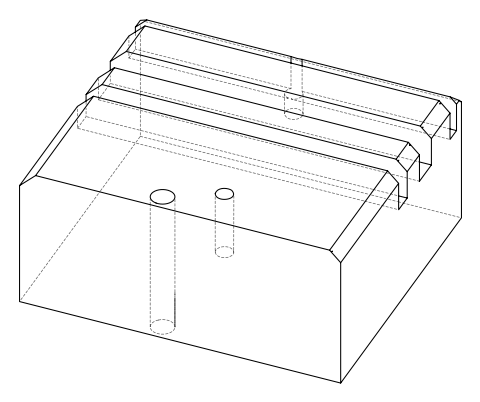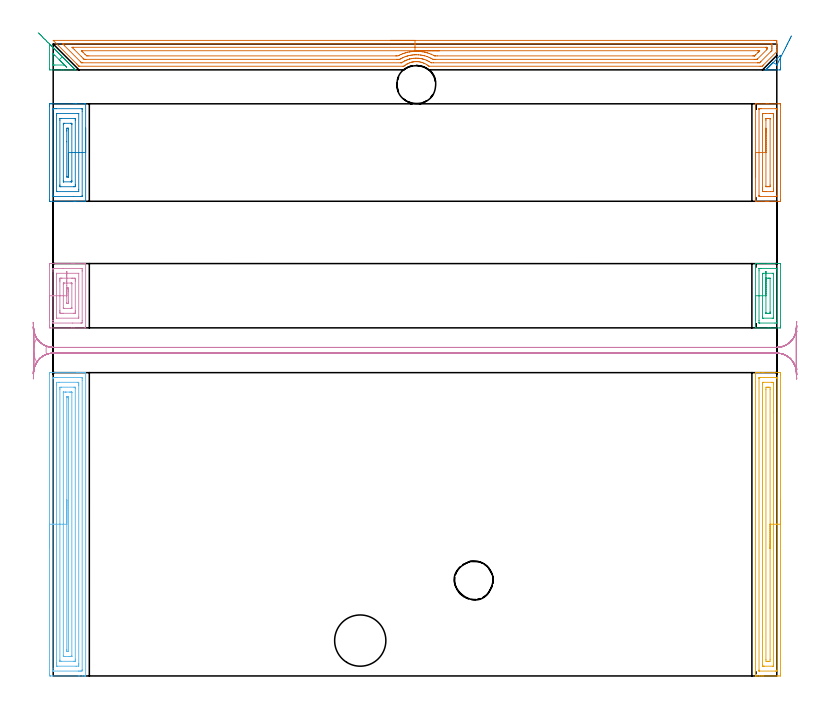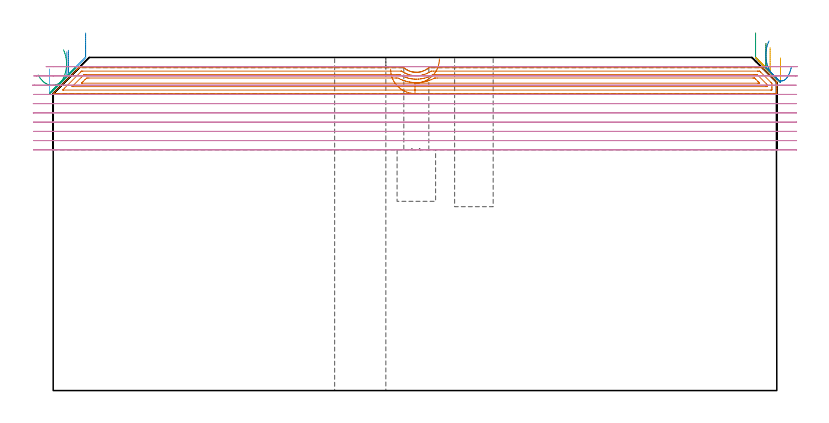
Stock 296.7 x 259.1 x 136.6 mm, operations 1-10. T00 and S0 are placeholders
(PLAN: 21 operations, 8 tool changes, 77.5 min)
(1 AREA_MILL | FG_CHAMFER_SURFACE | UGT0205_001 | 1.51 min | 2700 mm3)
(2 AREA_MILL_1 | FG_CHAMFER_SURFACE_1 | UGT0205_001 | 2.13 min | 5954 mm3)
(3 AREA_MILL_2 | FG_CHAMFER_SURFACE_2 | UGT0205_001 | 1.07 min | 1994 mm3)
(4 AREA_MILL_3 | FG_CHAMFER_SURFACE_3 | UGT0205_001 | 1.48 min | 4465 mm3)
(5 AREA_MILL_4 | FG_CHAMFER_SURFACE_4 | UGT0205_001 | 4.21 min | 6776 mm3)
(6 AREA_MILL_5 | FG_CHAMFER_SURFACE_5 | UGT0205_001 | 6.18 min | 14363 mm3)
(7 AREA_MILL_6 | FG_CHAMFER_SURFACE_6 | UGT0205_001 | 9.55 min | 32493 mm3)
(8 AREA_MILL_7 | FG_CHAMFER_SURFACE_7 | UGT0205_001 | 0.24 min | 202 mm3)
(9 AREA_MILL_8 | FG_CHAMFER_SURFACE_8 | UGT0205_001 | 0.39 min | 605 mm3)
(10 MILL_RECTANGULAR_SLOT | SLOT_RECTANGULAR | NXT0201_012 | Follow Part, ap 4, ae 75% | 13.47 min | 203663 mm3)
(11 MILL_RECTANGULAR_SLOT_1 | SLOT_RECTANGULAR_1 | NXT0201_012 | Follow Part, ap 4, ae 75% | 14.46 min | 284555 mm3)
(12 MILL_RECTANGULAR_SLOT_2 | SLOT_RECTANGULAR_2 | NXT0201_011 | Follow Part, ap 3, ae 75% | 18.08 min | 152376 mm3)
(13 MILL_BLIND_HOLE_FROM_SOLID_MATERIAL | STEP1POCKET | NXT0201_011 | Spiral | 1.26 min | 12008 mm3)
(14 MILL_BLIND_HOLE_FROM_SOLID_MATERIAL_1 | STEP1POCKET_1 | NXT0201_011 | Spiral | 1.12 min | 4243 mm3)
(15 BORE_BLIND_HOLE | STEP1POCKET | UGT0332_074 | 0.25 min | 13 mm3)
(16 BORE_BLIND_HOLE_1 | STEP1POCKET_1 | UGT0332_074 | 0.23 min | 0 mm3)
(17 SPOT_DRILL | STEP1HOLE | NXT0321_9005460120000 | 0.05 min | 218 mm3)
(18 DRILL_BLIND_HOLE_INTO_CENTER | STEP1HOLE | NXT0301_026 | 0.04 min | 107 mm3)
(19 GUN_DRILL_THROUGH_HOLE | STEP1HOLE | UGT0307_001 | 0.61 min | 2492 mm3)
(20 SPADE_DRILL_TO_ENLARGE_THROUGH_HOLE | STEP1HOLE | UGT0306_004 | 0.57 min | 16717 mm3)
(21 DRILL_TO_ENLARGE_THROUGH_HOLE | STEP1HOLE | UGT0301_051 | 0.59 min | 27756 mm3)
(TOOL UGT0205_001 | Chamfer Mill 20 x 3 x 45 deg. | D20 FL50 Z2)
(TOOL NXT0201_012 | ENDMILL 16mm [2P460-1600-NA 1630] | D16 FL38 Z6)
(TOOL NXT0201_011 | ENDMILL 12mm [2P460-1200-NA 1630] | D12 FL38 Z6)
(TOOL UGT0332_074 | 15.8 mm Rough Boring Bar | D15.8)
(TOOL NXT0321_9005460120000 | NC Spot Drill, 142deg, 12mm, Carbide, Uncoated | D12 PA142 FL30 Z2)
(TOOL NXT0301_026 | Carbide Drill 5.5mm [860.1-0550-017A1-MM 2214] | D5.5 PA140 FL28 Z2)
(TOOL UGT0307_001 | Gun Drill 5 mm | D5 PA130 FL24 Z1)
(TOOL UGT0306_004 | Spade Drill 13.5mm | D13.5 PA132 FL10 Z2)
(TOOL UGT0301_051 | Twist Drill 21 mm | D21 PA118 FL145 Z2)
(OP 1 AREA_MILL)
G17 G21 G94 G90
T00 M6
G54
G17 G0 G90 X288. Y204.6 S1061 M3
G43 Z146.6 H0
G94 G1 Y204.638 Z145.728 F250.
Y204.752 Z144.863
Y204.941 Z144.012
Y205.203 Z143.18
Y205.537 Z142.374
Y205.94 Z141.6
Y206.409 Z140.864
Y206.94 Z140.172
Y207.529 Z139.529
Y208.172 Z138.939
Y208.864 Z138.408
Y209.6 Z137.94
Y210.374 Z137.537
Y211.18 Z137.203
Y212.012 Z136.941
Y212.864 Z136.752
Y213.728 Z136.638
Y214.6 Z136.6
Y234.531
X288.004 Y234.59 Z136.59
X288.026 Y234.594 Z136.568
X288.197 Y234.6 Z136.401
X292.346 Z132.252
X293.097 Z131.497
X297.571 Z127.025
X297.95 Y234.597 Z126.646
X298.191 Y234.59 Z126.405
X298.199 Y234.351 Z126.399
X298.2 Y234.088 Z126.4
Y195.375
X298.198 Y195.112 Z126.402
X298.191 Y194.606 Z126.405
X298.086 Y194.602 Z126.51
X297.571 Y194.6 Z127.025
X293.119 Z131.475
X292.346 Z132.252
X292.206 Z132.392
X288.197 Z136.401
X288.041 Y194.601 Z136.553
X288.027 Y194.603 Z136.566
X288.004 Y194.61 Z136.59
X288. Y194.669 Z136.6
Y214.6
X289.414 Z135.186
X289.415 Y232.316 Z135.185
Y232.423
X289.419 Y232.532 Z135.181
X289.423 Y232.59 Z135.177
X289.452 Y232.594 Z135.148
X289.523 Y232.597 Z135.077
X290.131 Y232.6 Z134.469
X290.418 Z134.182
X296.391 Y232.599 Z128.209
X296.677 Y232.593 Z127.923
X296.766 Y232.59 Z127.834
X296.779 Y232.423 Z127.821
X296.783 Y232.316 Z127.817
X296.785 Y232.209 Z127.815
Y196.884
Y196.777
X296.781 Y196.668 Z127.819
X296.777 Y196.61 Z127.823
X296.748 Y196.606 Z127.852
X296.677 Y196.603 Z127.923
X296.069 Y196.6 Z128.531
X295.782 Z128.818
X289.809 Y196.601 Z134.791
X289.523 Y196.607 Z135.077
X289.434 Y196.61 Z135.166
X289.421 Y196.777 Z135.179
X289.417 Y196.884 Z135.183
X289.415 Y196.991 Z135.185
X289.414 Y214.6 Z135.186
X290.828 Z133.772
X290.829 Y229.659 Z133.771
X290.832 Y230.134 Z133.768
X290.835 Y230.544 Z133.765
X291.26 Y230.596 Z133.34
X291.312 Y230.597 Z133.288
X292.15 Y230.6 Z132.45
X293.938 Z130.662
X294.834 Y230.598 Z129.766
X294.888 Y230.594 Z129.712
X295.364 Y230.544 Z129.236
X295.369 Y230.068 Z129.231
X295.371 Y229.659 Z129.229
Y229.18
Y199.949
Y199.541
X295.368 Y199.066 Z129.232
X295.364 Y198.656 Z129.236
X294.94 Y198.604 Z129.66
X294.888 Y198.603 Z129.712
X294.05 Y198.6 Z130.55
X292.262 Z132.338
X291.366 Y198.602 Z133.234
X291.312 Y198.606 Z133.288
X290.836 Y198.656 Z133.764
X290.831 Y199.132 Z133.769
X290.829 Y199.541 Z133.771
Y200.02
X290.828 Y214.6 Z133.772
X292.243 Z132.357
Y227.887
X292.244 Y228.312 Z132.356
X292.247 Y228.524 Z132.353
X292.25 Y228.575 Z132.351
X292.252 Y228.59 Z132.348
X292.278 Y228.593 Z132.322
X292.382 Y228.598 Z132.218
X293.1 Y228.6 Z131.5
X293.275 Z131.325
X293.866 Y228.595 Z130.734
X293.935 Y228.591 Z130.665
X293.951 Y228.589 Z130.649
X293.953 Y228.572 Z130.647
X293.955 Y228.523 Z130.645
X293.957 Y228.323 Z130.643
Y201.313
X293.956 Y200.888 Z130.644
X293.953 Y200.676 Z130.647
X293.95 Y200.625 Z130.65
X293.948 Y200.61 Z130.652
X293.922 Y200.607 Z130.678
X293.818 Y200.602 Z130.782
X293.1 Y200.6 Z131.5
X292.925 Z131.675
X292.334 Y200.605 Z132.266
X292.265 Y200.609 Z132.335
X292.249 Y200.611 Z132.351
X292.247 Y200.628 Z132.353
X292.245 Y200.677 Z132.355
X292.243 Y200.877 Z132.357
Y214.6
Y215.472 Z132.395
Y216.337 Z132.509
Y217.188 Z132.698
Y218.02 Z132.96
Y218.826 Z133.294
Y219.6 Z133.697
Y220.336 Z134.166
Y221.028 Z134.697
Y221.671 Z135.286
Y222.26 Z135.929
Y222.792 Z136.622
Y223.26 Z137.357
Y223.663 Z138.131
Y223.997 Z138.937
Y224.259 Z139.769
Y224.448 Z140.621
Y224.562 Z141.486
Y224.6 Z142.357
G0 Z146.6
M5
M2
(OP 2 AREA_MILL_1)
G17 G21 G94 G90
T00 M6
G54
G17 G0 G90 X13.3 Y224.6 S1061 M3
G43 Z146.6 H0
G94 G1 Y224.562 Z145.728 F250.
Y224.448 Z144.863
Y224.259 Z144.012
Y223.997 Z143.18
Y223.663 Z142.374
Y223.26 Z141.6
Y222.792 Z140.864
Y222.26 Z140.172
Y221.671 Z139.529
Y221.028 Z138.939
Y220.336 Z138.408
Y219.6 Z137.94
Y218.826 Z137.537
Y218.02 Z137.203
Y217.188 Z136.941
Y216.337 Z136.752
Y215.472 Z136.638
Y214.6 Z136.6
Y194.669
X13.296 Y194.61 Z136.591
X13.179 Y194.6 Z136.477
X9.27 Z132.568
X8.53 Z131.824
X-1.114 Z122.182
X-1.486 Y194.602 Z121.81
X-1.493 Y194.608 Z121.803
X-1.498 Y194.614 Z121.798
X-1.5 Y195.112 Z121.8
Y233.592
X-1.499 Y234.088 Z121.801
X-1.495 Y234.472 Z121.802
X-1.491 Y234.591 Z121.805
X-1.114 Y234.595 Z122.182
X-0.607 Y234.6 Z122.689
X8.53 Z131.824
X9.27 Z132.568
X9.407 Z132.705
X12.914 Z136.212
X13.181 Y234.599 Z136.479
X13.296 Y234.59 Z136.591
X13.3 Y234.53 Z136.6
Y214.6
X11.886 Z135.186
Y197.037
X11.885 Y196.884 Z135.185
X11.882 Y196.701 Z135.182
X11.879 Y196.619 Z135.179
X11.723 Y196.61 Z135.023
X11.44 Y196.602 Z134.74
X8.373 Y196.6 Z131.673
X0.042 Y196.601 Z123.342
X-0.042 Y196.606 Z123.258
X-0.077 Y196.61 Z123.223
X-0.082 Y196.727 Z123.218
X-0.084 Y196.884 Z123.216
X-0.086 Y197.617 Z123.214
Y232.163
X-0.085 Y232.316 Z123.215
X-0.082 Y232.499 Z123.218
X-0.079 Y232.581 Z123.221
X0.078 Y232.59 Z123.378
X0.36 Y232.598 Z123.66
X0.639 Y232.6 Z123.939
X1.235 Z124.535
X11.758 Y232.599 Z135.058
X11.842 Y232.594 Z135.142
X11.877 Y232.59 Z135.177
X11.882 Y232.473 Z135.182
X11.884 Y232.316 Z135.184
X11.886 Y231.584 Z135.186
Y214.6
X10.471 Z133.771
Y199.352
X10.467 Y198.656 Z133.767
X10.465 Y198.618 Z133.765
X10.393 Y198.606 Z133.693
X10.338 Y198.601 Z133.638
X1.516 Y198.6 Z124.816
X1.461 Y198.602 Z124.761
X1.353 Y198.61 Z124.653
X1.334 Y198.619 Z124.634
X1.331 Y198.629 Z124.631
X1.329 Y198.656 Z124.629
Y229.848
X1.333 Y230.544 Z124.633
X1.335 Y230.583 Z124.635
X1.407 Y230.594 Z124.707
X1.462 Y230.599 Z124.762
X10.284 Y230.6 Z133.584
X10.339 Y230.598 Z133.639
X10.447 Y230.59 Z133.747
X10.466 Y230.581 Z133.766
X10.469 Y230.571 Z133.769
X10.471 Y230.544 Z133.771
Y214.6
X9.057 Z132.357
X9.056 Y201.313 Z132.356
X9.053 Y200.784 Z132.353
X9.05 Y200.613 Z132.35
X8.883 Y200.608 Z132.183
X8.53 Y200.602 Z131.83
X8.359 Y200.6 Z131.659
X3.098 Z126.398
X2.875 Y200.605 Z126.175
X2.764 Y200.61 Z126.064
X2.749 Y200.615 Z126.049
X2.746 Y200.631 Z126.046
X2.744 Y200.661 Z126.044
X2.743 Y200.96 Z126.043
Y201.313
Y227.887
X2.746 Y228.416 Z126.046
X2.75 Y228.587 Z126.05
X2.917 Y228.592 Z126.217
X3.27 Y228.598 Z126.57
X3.441 Y228.6 Z126.741
X8.702 Z132.002
X8.925 Y228.595 Z132.225
X9.035 Y228.59 Z132.335
X9.051 Y228.585 Z132.351
X9.054 Y228.569 Z132.354
X9.056 Y228.539 Z132.356
X9.057 Y228.241 Z132.357
Y227.887
Y214.6
X7.643 Z130.943
Y203.095
X7.638 Y202.648 Z130.938
X7.637 Y202.624 Z130.937
X7.626 Y202.61 Z130.926
X7.544 Y202.605 Z130.844
X7.416 Y202.602 Z130.716
X7.256 Y202.6 Z130.556
X4.3 Z127.6
X4.252 Y202.602 Z127.552
X4.202 Y202.605 Z127.502
X4.166 Y202.609 Z127.466
X4.164 Y202.651 Z127.464
X4.157 Y203.074 Z127.457
Y203.085
Y226.105
X4.162 Y226.552 Z127.462
X4.163 Y226.576 Z127.463
X4.174 Y226.59 Z127.474
X4.256 Y226.595 Z127.556
X4.384 Y226.598 Z127.684
X4.544 Y226.6 Z127.844
X7.174 Z130.474
X7.5 Z130.8
X7.548 Y226.598 Z130.848
X7.598 Y226.595 Z130.898
X7.634 Y226.591 Z130.934
X7.636 Y226.549 Z130.936
X7.643 Y226.126 Z130.943
Y226.115
Y214.6
X6.229 Z129.529
Y205.41
X6.226 Y204.856 Z129.526
X6.224 Y204.69 Z129.524
X6.222 Y204.616 Z129.522
X6.146 Y204.608 Z129.446
X5.9 Y204.605 Z129.2
X5.647 Y204.608 Z128.947
X5.58 Y204.61 Z128.88
X5.577 Y204.658 Z128.877
X5.574 Y204.746 Z128.874
X5.572 Y204.856 Z128.872
X5.571 Y219.029 Z128.871
Y223.458
Y223.79
X5.574 Y224.344 Z128.874
X5.576 Y224.51 Z128.876
X5.578 Y224.584 Z128.878
X5.654 Y224.593 Z128.954
X5.9 Y224.595 Z129.2
X6.153 Y224.592 Z129.453
X6.22 Y224.59 Z129.52
X6.223 Y224.542 Z129.523
X6.226 Y224.455 Z129.526
X6.228 Y224.344 Z129.528
X6.229 Y214.6 Z129.529
Y213.728 Z129.567
Y212.864 Z129.681
Y212.012 Z129.87
Y211.18 Z130.132
Y210.374 Z130.466
Y209.6 Z130.869
Y208.864 Z131.337
Y208.172 Z131.868
Y207.529 Z132.458
Y206.94 Z133.101
Y206.408 Z133.793
Y205.94 Z134.529
Y205.537 Z135.303
Y205.203 Z136.109
Y204.941 Z136.941
Y204.752 Z137.792
Y204.638 Z138.657
Y204.6 Z139.529
G0 Z146.6
M5
M2
(OP 3 AREA_MILL_2)
G17 G21 G94 G90
T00 M6
G54
G17 G0 G90 X288. Y145.9 S1061 M3
G43 Z146.6 H0
G94 G1 Y145.938 Z145.728 F250.
Y146.052 Z144.863
Y146.241 Z144.012
Y146.503 Z143.18
Y146.837 Z142.374
Y147.24 Z141.6
Y147.708 Z140.864
Y148.24 Z140.172
Y148.829 Z139.529
Y149.472 Z138.939
Y150.164 Z138.408
Y150.9 Z137.94
Y151.674 Z137.537
Y152.48 Z137.203
Y153.312 Z136.941
Y154.163 Z136.752
Y155.028 Z136.638
Y155.9 Z136.6
Y168.665
X288.007 Y169.09 Z136.593
X288.623 Y169.1 Z135.977
X293.091 Z131.509
X293.994 Z130.599
X297.571 Z127.024
X298.026 Y169.097 Z126.569
X298.191 Y169.09 Z126.404
X298.199 Y168.927 Z126.398
X298.2 Y168.665 Z126.4
Y143.396
X298.198 Y143.135 Z126.402
X298.191 Y142.705 Z126.405
X298.012 Y142.702 Z126.584
X293.994 Y142.7 Z130.599
X293.122 Z131.478
X288.044 Z136.556
X288.007 Y142.709 Z136.593
X288. Y143.135 Z136.6
Y155.9
X289.414 Z135.186
Y166.131
X289.419 Y166.904 Z135.181
X289.421 Y167.005 Z135.179
X289.43 Y167.09 Z135.17
X289.523 Y167.092 Z135.077
X290.219 Y167.099 Z134.381
X296.479 Z128.121
X296.677 Y167.093 Z127.923
X296.742 Y167.09 Z127.858
X296.779 Y167.075 Z127.821
X296.782 Y167.011 Z127.818
X296.784 Y166.904 Z127.816
X296.785 Y166.797 Z127.815
X296.786 Y166.024 Z127.814
Y145.669
X296.781 Y144.896 Z127.819
X296.779 Y144.795 Z127.821
X296.77 Y144.71 Z127.83
X296.677 Y144.708 Z127.923
X295.981 Y144.701 Z128.619
X289.721 Z134.879
X289.523 Y144.707 Z135.077
X289.458 Y144.71 Z135.142
X289.421 Y144.725 Z135.179
X289.418 Y144.789 Z135.182
X289.416 Y144.896 Z135.184
X289.415 Y145.003 Z135.185
X289.414 Y145.776 Z135.186
Y155.9
X290.828 Z133.772
X290.829 Y164.738 Z133.771
X290.832 Y164.897 Z133.768
X290.835 Y165.023 Z133.765
X290.84 Y165.09 Z133.76
X291.356 Y165.1 Z133.244
X294.932 Z129.668
X295.305 Y165.095 Z129.295
X295.35 Y165.091 Z129.25
X295.365 Y165.088 Z129.235
X295.367 Y165.075 Z129.233
X295.37 Y165.024 Z129.23
X295.371 Y164.974 Z129.229
X295.372 Y164.667 Z129.228
X295.371 Y147.062 Z129.229
X295.368 Y146.903 Z129.232
X295.365 Y146.777 Z129.235
X295.36 Y146.71 Z129.24
X294.844 Y146.7 Z129.756
X291.268 Z133.332
X290.895 Y146.705 Z133.705
X290.85 Y146.709 Z133.75
X290.835 Y146.712 Z133.765
X290.833 Y146.725 Z133.767
X290.83 Y146.776 Z133.77
X290.829 Y146.826 Z133.771
Y147.132
X290.828 Y155.9 Z133.772
X292.243 Z132.357
Y162.502
X292.245 Y162.924 Z132.355
X292.247 Y163.029 Z132.353
X292.249 Y163.078 Z132.351
X292.258 Y163.09 Z132.342
X292.291 Y163.093 Z132.309
X292.494 Y163.098 Z132.106
X293.1 Y163.1 Z131.5
X293.387 Z131.213
X293.833 Y163.095 Z130.767
X293.935 Y163.091 Z130.665
X293.951 Y163.089 Z130.649
X293.953 Y163.073 Z130.647
X293.955 Y163.026 Z130.645
X293.957 Y162.928 Z130.643
Y149.298
X293.955 Y148.876 Z130.645
X293.953 Y148.771 Z130.647
X293.951 Y148.722 Z130.649
X293.942 Y148.71 Z130.658
X293.909 Y148.707 Z130.691
X293.706 Y148.702 Z130.894
X293.1 Y148.7 Z131.5
X292.813 Z131.787
X292.367 Y148.705 Z132.233
X292.265 Y148.709 Z132.335
X292.249 Y148.711 Z132.351
X292.247 Y148.727 Z132.353
X292.245 Y148.774 Z132.355
X292.243 Y148.872 Z132.357
Y155.9
Y156.772 Z132.395
Y157.636 Z132.509
Y158.488 Z132.698
Y159.32 Z132.96
Y160.126 Z133.294
Y160.9 Z133.697
Y161.636 Z134.166
Y162.328 Z134.697
Y162.971 Z135.286
Y163.56 Z135.929
Y164.092 Z136.622
Y164.56 Z137.357
Y164.963 Z138.131
Y165.297 Z138.937
Y165.559 Z139.769
Y165.748 Z140.621
Y165.862 Z141.486
Y165.9 Z142.357
G0 Z146.6
M5
M2
(OP 4 AREA_MILL_3)
G17 G21 G94 G90
T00 M6
G54
G17 G0 G90 X-1.5 Y145.9 S1061 M3
G43 Z146.6 H0
Z131.8
G94 G1 Y145.938 Z130.928 F250.
Y146.052 Z130.063
Y146.241 Z129.212
Y146.503 Z128.38
Y146.837 Z127.574
Y147.24 Z126.8
Y147.708 Z126.064
Y148.24 Z125.372
Y148.829 Z124.729
Y149.472 Z124.14
Y150.164 Z123.608
Y150.9 Z123.14
Y151.674 Z122.737
Y152.48 Z122.403
Y153.312 Z122.141
Y154.163 Z121.952
Y155.028 Z121.838
Y155.9 Z121.8
Y168.172
X-1.499 Y168.664 Z121.801
X-1.493 Y169.045 Z121.802
X-1.491 Y169.092 Z121.805
X-1.114 Y169.096 Z122.181
X-0.68 Y169.1 Z122.615
X7.654 Z130.947
X8.521 Z131.821
X12.914 Z136.214
X13.293 Y169.09 Z136.593
X13.3 Y168.664 Z136.6
Y143.135
X13.293 Y142.71 Z136.593
X12.918 Y142.7 Z136.218
X8.53 Z131.83
X7.654 Z130.947
X-1.076 Z122.219
X-1.491 Y142.708 Z121.805
X-1.497 Y143.135 Z121.803
X-1.5 Y143.523 Z121.8
Y155.9
X-0.086 Z123.214
Y166.024
X-0.084 Y166.75 Z123.216
X-0.083 Y166.904 Z123.217
X-0.079 Y167.076 Z123.221
X0.249 Y167.091 Z123.549
X0.446 Y167.098 Z123.746
X3.927 Y167.1 Z127.227
X11.843 Y167.099 Z135.143
X11.868 Y167.094 Z135.168
X11.872 Y167.092 Z135.172
X11.879 Y167.063 Z135.179
X11.881 Y166.904 Z135.181
X11.885 Y166.176 Z135.185
X11.886 Y166.024 Z135.186
Y145.776
X11.884 Y145.05 Z135.184
X11.882 Y144.896 Z135.182
X11.879 Y144.724 Z135.179
X11.551 Y144.709 Z134.851
X11.354 Y144.702 Z134.654
X8.019 Y144.7 Z131.319
X-0.043 Y144.701 Z123.257
X-0.068 Y144.706 Z123.232
X-0.072 Y144.708 Z123.228
X-0.079 Y144.737 Z123.221
X-0.082 Y144.896 Z123.218
X-0.086 Y145.624 Z123.214
Y145.776
Y155.9
X1.328 Z124.628
X1.329 Y164.64 Z124.629
X1.335 Y165.016 Z124.635
X1.34 Y165.091 Z124.64
X1.36 Y165.096 Z124.66
X1.412 Y165.099 Z124.712
X10.328 Z133.628
X10.459 Y165.09 Z133.759
X10.469 Y165.053 Z133.769
X10.471 Y165.038 Z133.771
Y147.16
X10.465 Y146.784 Z133.765
X10.46 Y146.709 Z133.76
X10.44 Y146.704 Z133.74
X10.388 Y146.701 Z133.688
X1.472 Z124.772
X1.341 Y146.71 Z124.641
X1.331 Y146.747 Z124.631
X1.329 Y146.762 Z124.629
X1.328 Y155.9 Z124.628
X2.743 Z126.043
Y161.622
Y162.151
X2.745 Y162.502 Z126.045
X2.749 Y163.025 Z126.049
X2.755 Y163.09 Z126.055
X2.823 Y163.093 Z126.123
X2.972 Y163.097 Z126.272
X3.27 Y163.099 Z126.57
X3.551 Y163.1 Z126.851
X7.654 Z130.954
X7.935 Z131.235
X8.53 Y163.096 Z131.83
X8.82 Y163.092 Z132.12
X9.05 Y163.073 Z132.35
X9.054 Y162.857 Z132.354
X9.056 Y162.502 Z132.356
X9.057 Y161.973 Z132.357
Y149.649
X9.055 Y149.298 Z132.355
X9.051 Y148.775 Z132.351
X9.045 Y148.71 Z132.345
X8.977 Y148.707 Z132.277
X8.828 Y148.703 Z132.128
X8.53 Y148.701 Z131.83
X8.249 Y148.7 Z131.549
X4.146 Z127.446
X3.865 Z127.165
X3.27 Y148.704 Z126.57
X2.98 Y148.708 Z126.28
X2.75 Y148.727 Z126.05
X2.746 Y148.943 Z126.046
X2.744 Y149.298 Z126.044
X2.743 Y149.827 Z126.043
Y155.9
X4.157 Z127.457
Y160.731
X4.159 Y160.959 Z127.459
X4.162 Y161.067 Z127.462
X4.163 Y161.086 Z127.463
X4.208 Y161.09 Z127.508
X4.31 Y161.095 Z127.61
X4.667 Y161.099 Z127.967
X7.297 Y161.1 Z130.597
X7.516 Y161.098 Z130.816
X7.594 Y161.094 Z130.894
X7.627 Y161.09 Z130.927
X7.637 Y161.083 Z130.937
X7.638 Y161.063 Z130.938
X7.641 Y160.96 Z130.941
X7.643 Y160.752 Z130.943
Y151.069
X7.641 Y150.841 Z130.941
X7.638 Y150.733 Z130.938
X7.637 Y150.714 Z130.937
X7.592 Y150.71 Z130.892
X7.49 Y150.705 Z130.79
X7.133 Y150.701 Z130.433
X4.503 Y150.7 Z127.803
X4.284 Y150.702 Z127.584
X4.205 Y150.706 Z127.505
X4.173 Y150.71 Z127.473
X4.163 Y150.717 Z127.463
X4.162 Y150.737 Z127.462
X4.159 Y150.84 Z127.459
X4.157 Y151.048 Z127.457
Y155.9
X5.571 Z128.871
X5.572 Y158.43 Z128.872
X5.576 Y158.981 Z128.876
X5.578 Y159.061 Z128.878
X5.589 Y159.09 Z128.889
X5.663 Y159.095 Z128.963
X5.782 Y159.099 Z129.082
X5.9 Y159.098 Z129.2
X6.018 Y159.093 Z129.318
X6.222 Y159.081 Z129.522
X6.224 Y158.981 Z129.524
X6.228 Y158.652 Z129.528
X6.229 Y158.101 Z129.529
Y157.771
X6.228 Y153.37 Z129.528
X6.224 Y152.819 Z129.524
X6.222 Y152.739 Z129.522
X6.211 Y152.71 Z129.511
X6.137 Y152.705 Z129.437
X6.018 Y152.701 Z129.318
X5.9 Y152.702 Z129.2
X5.782 Y152.707 Z129.082
X5.578 Y152.718 Z128.878
X5.576 Y152.819 Z128.876
X5.572 Y153.148 Z128.872
X5.571 Y155.9 Z128.871
Y156.772 Z128.909
Y157.636 Z129.023
Y158.488 Z129.212
Y159.32 Z129.474
Y160.126 Z129.808
Y160.9 Z130.211
Y161.636 Z130.679
Y162.328 Z131.211
Y162.971 Z131.8
Y163.56 Z132.443
Y164.092 Z133.135
Y164.56 Z133.871
Y164.963 Z134.645
Y165.297 Z135.451
Y165.559 Z136.283
Y165.748 Z137.134
Y165.862 Z137.999
Y165.9 Z138.871
G0 Z146.6
M5
M2
(OP 5 AREA_MILL_4)
G17 G21 G94 G90
T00 M6
G54
G17 G0 G90 X298.2 Y72.2 S1061 M3
G43 Z146.6 H0
Z136.4
G94 G1 Y72.162 Z135.528 F250.
Y72.048 Z134.664
Y71.859 Z133.812
Y71.597 Z132.98
Y71.263 Z132.174
Y70.86 Z131.4
Y70.391 Z130.664
Y69.86 Z129.972
Y69.271 Z129.329
Y68.628 Z128.74
Y67.936 Z128.209
Y67.2 Z127.74
Y66.426 Z127.337
Y65.62 Z127.003
Y64.788 Z126.741
Y63.936 Z126.552
Y63.072 Z126.438
Y62.2 Z126.4
Y0.872
X298.198 Y0.608 Z126.402
X298.192 Y0.007 Z126.406
X298.176 Y0.003 Z126.421
X297.571 Y0.001 Z127.026
X296.962 Y0. Z127.636
X291.312 Z133.283
X290.741 Z133.856
X290.418 Z134.179
X289.847 Z134.749
X289.523 Z135.072
X288.876 Z135.724
X288.456 Z136.144
X288.066 Z136.525
X288.039 Y0.003 Z136.552
X288.003 Y0.01 Z136.588
X288. Y0.162 Z136.6
Y124.238
X288.002 Y124.39 Z136.588
X288.063 Y124.393 Z136.528
X288.456 Y124.4 Z136.143
X288.875 Z135.724
X289.523 Z135.072
X290.742 Z133.855
X291.312 Z133.283
X297.571 Y124.399 Z127.027
X298.176 Y124.397 Z126.421
X298.192 Y124.393 Z126.406
X298.197 Y123.792 Z126.403
X298.2 Y123.164 Z126.4
Y62.2
X296.786 Z127.814
Y2.393
X296.785 Y2.285 Z127.815
X296.78 Y2.176 Z127.82
X296.769 Y2.01 Z127.831
X296.677 Y2.007 Z127.923
X296.176 Y2. Z128.424
X289.523 Y2.001 Z135.077
X289.467 Y2.002 Z135.133
X289.434 Y2.007 Z135.166
X289.421 Y2.012 Z135.179
X289.418 Y2.067 Z135.182
X289.415 Y2.284 Z135.185
X289.414 Y2.393 Z135.186
Y122.007
X289.415 Y122.114 Z135.185
X289.42 Y122.224 Z135.18
X289.431 Y122.39 Z135.169
X289.523 Y122.393 Z135.077
X290.024 Y122.399 Z134.576
X296.677 Y122.4 Z127.923
X296.733 Y122.398 Z127.867
X296.766 Y122.393 Z127.834
X296.779 Y122.388 Z127.821
X296.782 Y122.333 Z127.818
X296.785 Y122.116 Z127.815
X296.786 Y122.007 Z127.814
Y62.2
X295.372 Z129.228
X295.371 Y4.589 Z129.229
X295.368 Y4.179 Z129.232
X295.365 Y4.059 Z129.235
X295.359 Y4.01 Z129.241
X295.246 Y4.005 Z129.354
X295.066 Y4.001 Z129.534
X291.49 Z133.11
X291.312 Y4.003 Z133.288
X291.133 Y4.01 Z133.467
X290.835 Y4.027 Z133.765
X290.833 Y4.179 Z133.767
X290.829 Y4.66 Z133.771
X290.828 Y16.22 Z133.772
X290.829 Y119.811 Z133.771
X290.832 Y120.221 Z133.768
X290.835 Y120.341 Z133.765
X290.841 Y120.39 Z133.759
X290.954 Y120.395 Z133.646
X291.134 Y120.399 Z133.466
X294.71 Y120.4 Z129.89
X294.888 Y120.397 Z129.712
X295.067 Y120.39 Z129.533
X295.365 Y120.373 Z129.235
X295.367 Y120.221 Z129.233
X295.371 Y119.74 Z129.229
X295.372 Y108.225 Z129.228
Y62.2
X293.957 Z130.643
Y6.856
X293.95 Y6.008 Z130.65
X293.1 Y6. Z131.5
X293.064 Z131.536
X292.25 Y6.011 Z132.35
X292.243 Y6.82 Z132.357
Y117.543
X292.25 Y118.392 Z132.35
X293.1 Y118.4 Z131.5
X293.136 Z131.464
X293.95 Y118.389 Z130.65
X293.957 Y117.58 Z130.643
Y62.2
Y61.328 Z130.681
Y60.463 Z130.795
Y59.612 Z130.983
Y58.78 Z131.246
Y57.974 Z131.58
Y57.2 Z131.982
Y56.464 Z132.451
Y55.772 Z132.982
Y55.129 Z133.572
Y54.54 Z134.215
Y54.008 Z134.907
Y53.54 Z135.643
Y53.137 Z136.416
Y52.803 Z137.222
Y52.541 Z138.054
Y52.352 Z138.906
Y52.238 Z139.771
Y52.2 Z140.643
G0 Z146.6
M5
M2
(OP 6 AREA_MILL_5)
G17 G21 G94 G90
T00 M6
G54
G17 G0 G90 X-1.5 Y52.2 S1061 M3
G43 Z146.6 H0
Z131.8
G94 G1 Y52.238 Z130.928 F250.
Y52.352 Z130.063
Y52.541 Z129.212
Y52.803 Z128.38
Y53.137 Z127.574
Y53.54 Z126.8
Y54.008 Z126.064
Y54.54 Z125.372
Y55.129 Z124.729
Y55.772 Z124.14
Y56.464 Z123.608
Y57.2 Z123.14
Y57.974 Z122.737
Y58.78 Z122.403
Y59.612 Z122.141
Y60.464 Z121.952
Y61.328 Z121.838
Y62.2 Z121.8
Y123.792
X-1.495 Y124.297 Z121.803
X-1.492 Y124.39 Z121.806
X-1.394 Y124.4 Z121.904
X9.687 Z132.982
X10.284 Z133.578
X10.843 Z134.14
X11.161 Z134.457
X11.72 Z135.016
X12.037 Z135.332
X12.673 Z135.972
X13.021 Z136.32
X13.162 Y124.397 Z136.455
X13.298 Y124.39 Z136.589
X13.3 Y124.238 Z136.6
Y0.162
X13.298 Y0.01 Z136.589
X13.162 Y0.003 Z136.455
X13.02 Y0. Z136.32
X12.673 Z135.972
X12.037 Z135.332
X10.843 Z134.14
X10.284 Z133.578
X-0.237 Z123.06
X-1.077 Z122.22
X-1.114 Y0.001 Z122.183
X-1.492 Y0.01 Z121.805
X-1.496 Y0.219 Z121.802
X-1.499 Y0.608 Z121.801
X-1.5 Y1.001 Z121.8
Y62.2
X-0.086 Z123.214
X-0.085 Y121.852 Z123.215
X-0.084 Y122.007 Z123.216
X-0.079 Y122.366 Z123.221
X0.262 Y122.391 Z123.562
X0.639 Y122.397 Z123.939
X1.13 Y122.4 Z124.43
X1.516 Z124.816
X11.651 Z134.951
X11.82 Y122.398 Z135.12
X11.849 Y122.395 Z135.149
X11.875 Y122.391 Z135.175
X11.879 Y122.354 Z135.179
X11.884 Y122.163 Z135.184
X11.885 Y122.007 Z135.185
X11.886 Y121.268 Z135.186
X11.885 Y2.548 Z135.185
X11.884 Y2.393 Z135.184
X11.879 Y2.034 Z135.179
X11.538 Y2.009 Z134.838
X11.161 Y2.003 Z134.461
X10.67 Y2. Z133.97
X10.284 Z133.584
X0.149 Z123.449
X-0.02 Y2.002 Z123.28
X-0.049 Y2.005 Z123.251
X-0.075 Y2.009 Z123.225
X-0.079 Y2.045 Z123.221
X-0.084 Y2.237 Z123.216
X-0.085 Y2.393 Z123.215
X-0.086 Y3.132 Z123.214
Y62.2
X1.328 Z124.628
X1.329 Y119.329 Z124.629
X1.33 Y119.519 Z124.63
X1.335 Y120.221 Z124.635
X1.347 Y120.393 Z124.647
X2.393 Y120.4 Z125.693
X10.11 Y120.399 Z133.41
X10.284 Y120.395 Z133.584
X10.453 Y120.39 Z133.753
X10.464 Y120.221 Z133.764
X10.468 Y120.034 Z133.768
X10.471 Y119.329 Z133.771
Y119.138
Y5.071
X10.47 Y4.881 Z133.77
X10.464 Y4.179 Z133.764
X10.453 Y4.007 Z133.753
X9.407 Y4. Z132.707
X1.69 Y4.001 Z124.99
X1.516 Y4.005 Z124.816
X1.347 Y4.01 Z124.647
X1.335 Y4.179 Z124.635
X1.332 Y4.366 Z124.632
X1.329 Y5.071 Z124.629
Y5.262
X1.328 Y62.2 Z124.628
X2.743 Z126.043
Y117.544
X2.744 Y118.079 Z126.044
X2.747 Y118.259 Z126.047
X2.751 Y118.39 Z126.051
X3.305 Y118.4 Z126.605
X8.566 Z131.866
X8.949 Y118.393 Z132.249
X9.039 Y118.39 Z132.339
X9.05 Y118.335 Z132.35
X9.053 Y118.268 Z132.353
X9.057 Y117.9 Z132.357
Y6.856
X9.056 Y6.321 Z132.356
X9.053 Y6.141 Z132.353
X9.049 Y6.01 Z132.349
X8.495 Y6. Z131.795
X3.234 Z126.534
X2.851 Y6.007 Z126.151
X2.761 Y6.01 Z126.061
X2.75 Y6.065 Z126.05
X2.747 Y6.132 Z126.047
X2.743 Y6.5 Z126.043
Y62.2
X4.157 Z127.457
Y116.199
X4.159 Y116.309 Z127.459
X4.161 Y116.364 Z127.461
X4.163 Y116.384 Z127.463
X4.184 Y116.39 Z127.484
X4.396 Y116.397 Z127.696
X5.023 Y116.4 Z128.323
X5.27 Z128.57
X6.777 Z130.077
X7.024 Y116.399 Z130.324
X7.512 Y116.393 Z130.812
X7.626 Y116.39 Z130.926
X7.637 Y116.383 Z130.937
X7.639 Y116.362 Z130.939
X7.641 Y116.309 Z130.941
X7.643 Y116.201 Z130.943
X7.642 Y8.201 Z130.942
X7.641 Y8.091 Z130.941
X7.639 Y8.036 Z130.939
X7.637 Y8.016 Z130.937
X7.616 Y8.01 Z130.916
X7.404 Y8.003 Z130.704
X6.777 Y8.001 Z130.077
X6.53 Y8. Z129.83
X4.776 Y8.001 Z128.076
X4.288 Y8.007 Z127.588
X4.174 Y8.01 Z127.474
X4.163 Y8.017 Z127.463
X4.161 Y8.038 Z127.461
X4.159 Y8.091 Z127.459
X4.157 Y8.199 Z127.457
Y62.2
X5.571 Z128.871
Y114.307
X5.573 Y114.356 Z128.873
X5.575 Y114.383 Z128.875
X5.578 Y114.39 Z128.878
X5.586 Y114.393 Z128.886
X5.69 Y114.397 Z128.99
X5.9 Y114.399 Z129.2
X6.04 Y114.398 Z129.34
X6.151 Y114.394 Z129.451
X6.219 Y114.39 Z129.519
X6.222 Y114.307 Z129.522
X6.226 Y113.973 Z129.526
X6.228 Y113.639 Z129.528
Y10.093
X6.227 Y10.044 Z129.527
X6.224 Y10.017 Z129.524
X6.222 Y10.01 Z129.522
X6.214 Y10.007 Z129.514
X6.11 Y10.003 Z129.41
X5.9 Y10.001 Z129.2
X5.76 Y10.002 Z129.06
X5.649 Y10.006 Z128.949
X5.581 Y10.01 Z128.881
X5.578 Y10.093 Z128.878
X5.574 Y10.427 Z128.874
X5.572 Y10.761 Z128.872
X5.571 Y62.2 Z128.871
Y63.072 Z128.909
Y63.936 Z129.023
Y64.788 Z129.212
Y65.62 Z129.474
Y66.426 Z129.808
Y67.2 Z130.211
Y67.936 Z130.68
Y68.628 Z131.211
Y69.271 Z131.8
Y69.86 Z132.443
Y70.392 Z133.135
Y70.86 Z133.871
Y71.263 Z134.645
Y71.597 Z135.451
Y71.859 Z136.283
Y72.048 Z137.135
Y72.162 Z137.999
Y72.2 Z138.871
G0 Z146.6
M5
M2
(OP 7 AREA_MILL_6)
G17 G21 G94 G90
T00 M6
G54
G17 G0 G90 X138.35 Y260.6 S1061 M3
G43 Z146.6 H0
Z131.8
G94 G1 X138.388 Z130.929 F250.
X138.502 Z130.064
X138.691 Z129.212
X138.953 Z128.38
X139.287 Z127.574
X139.69 Z126.8
X140.159 Z126.064
X140.69 Z125.372
X141.279 Z124.729
X141.922 Z124.14
X142.614 Z123.609
X143.35 Z123.14
X144.124 Z122.737
X144.93 Z122.403
X145.762 Z122.141
X146.614 Z121.952
X147.479 Z121.838
X148.35 Z121.8
X295.634
X296.091 Y260.599 Z121.801
X296.543 Y260.594 Z121.802
X296.69 Y260.591 Z121.805
X296.7 Y260.148 Z122.247
Y259.868 Z122.527
Y259.267 Z123.128
Y258.706 Z123.691
Y258.385 Z124.011
Y257.824 Z124.572
Y257.504 Z124.891
Y256.862 Z125.537
Y256.502 Z125.897
X296.698 Y256.059 Z126.333
X296.69 Y255.998 Z126.393
X296.634 Y255.931 Z126.463
X296.57 Y255.869 Z126.529
X296.537 Y255.836 Z126.561
X291.181 Y250.481 Z131.918
X290.735 Y250.038 Z132.362
X290.7 Y250.007 Z132.393
X289.843 Y250. Z132.4
X154.153
X154.044 Y250.005 Z132.391
X153.691 Y250.276 Z132.123
X153.257 Y250.586 Z131.813
X153.143 Y250.661 Z131.738
X153.026 Y250.732 Z131.666
X152.365 Y251.087 Z131.31
X152.138 Y251.191 Z131.207
X151.921 Y251.287 Z131.107
X151.472 Y251.464 Z130.934
X151.248 Y251.539 Z130.859
X151.021 Y251.608 Z130.79
X150.582 Y251.711 Z130.688
X150.135 Y251.794 Z130.605
X149.689 Y251.852 Z130.546
X149.38 Y251.877 Z130.519
X149.297 Y251.884 Z130.514
X149.243 Y251.888 Z130.509
X149.131 Y251.892 Z130.503
X149.074 Z130.502
X148.994 Y251.894
X148.892 Z130.497
X148.835 Y251.895 Z130.5
X148.831
X148.796 Y251.894 Z130.499
X148.756 Y251.895 Z130.498
X148.52 Y251.884 Z130.514
X148.338 Y251.871 Z130.522
X147.904 Y251.83 Z130.569
X147.553 Y251.774 Z130.625
X147.457 Y251.759 Z130.64
X147.067 Y251.678 Z130.722
X147.011 Y251.666 Z130.734
X146.781 Y251.609 Z130.791
X146.757 Y251.601 Z130.799
X146.565 Y251.534 Z130.862
X146.442 Y251.493 Z130.905
X146.12 Y251.382 Z131.013
X145.67 Y251.2 Z131.199
X145.576 Y251.155 Z131.245
X145.227 Y250.985 Z131.411
X145.064 Y250.893 Z131.503
X144.928 Y250.817 Z131.582
X144.778 Y250.733 Z131.667
X144.335 Y250.441 Z131.959
X143.908 Y250.117 Z132.28
X143.766 Y250.005 Z132.391
X143.44 Y250. Z132.4
X10.871
X10.604 Y250.005 Z132.39
X10.596 Y250.007 Z132.388
X10.515 Y250.084 Z132.313
X10.429 Y250.17 Z132.228
X10.308 Y250.291 Z132.107
X10.146 Y250.452 Z131.943
X9.982 Y250.617 Z131.781
X9.873 Y250.726 Z131.671
X9.705 Y250.893 Z131.502
X9.536 Y251.063 Z131.335
X0.163 Y260.438 Z121.961
X0.02 Y260.589 Z121.81
X0.013 Y260.598 Z121.8
X0.157 Y260.6
X148.35
Y259.186 Z123.214
X294.306 Y259.185 Z123.215
X294.389 Y259.184 Z123.216
X294.672 Y259.179 Z123.221
X294.69 Y259.087 Z123.313
X294.697 Y258.881 Z123.519
X294.699 Y258.385 Z124.015
X294.7 Y257.996 Z124.404
X294.699 Y257.504 Z124.896
X294.698 Y257.117 Z125.283
X294.69 Y256.622 Z125.778
X294.675 Y256.437 Z125.963
X294.587 Y256.345 Z126.055
X294.306 Y256.056 Z126.344
X290.155 Y251.906 Z130.494
X289.842 Y251.595 Z130.805
X289.706 Y251.468 Z130.932
X289.654 Y251.421 Z130.979
X289.557 Y251.419 Z130.981
X289.355 Y251.416 Z130.984
X288.95 Y251.414 Z130.986
X288.868
X155.856 Y251.415 Z130.985
X155.045 Y251.42 Z130.98
X154.956 Y251.421 Z130.979
X154.153 Y251.895 Z130.505
X153.945 Y252.01 Z130.39
X153.559 Y252.215 Z130.185
X153.26 Y252.358 Z130.042
X152.992 Y252.479 Z129.921
X152.367 Y252.722 Z129.678
X152.05 Y252.827 Z129.573
X151.618 Y252.954 Z129.446
X151.475 Y252.989 Z129.411
X150.991 Y253.096 Z129.304
X150.582 Y253.169 Z129.231
X150.494 Y253.183 Z129.217
X150.06 Y253.235 Z129.165
X149.689 Y253.27 Z129.13
X149.497 Y253.286 Z129.114
X148.796 Y253.306 Z129.094
X148.589 Y253.301 Z129.099
X147.904 Y253.252 Z129.148
X147.761 Y253.238 Z129.162
X147.011 Y253.136 Z129.264
X146.977 Y253.13 Z129.27
X146.801 Y253.096 Z129.304
X146.244 Y252.972 Z129.428
X146.188 Y252.958 Z129.442
X146.118 Y252.938 Z129.462
X145.565 Y252.761 Z129.639
X145.42 Y252.712 Z129.688
X145.226 Y252.641 Z129.759
X144.918 Y252.519 Z129.881
X144.677 Y252.42 Z129.98
X144.333 Y252.266 Z130.134
X144.298 Y252.25 Z130.15
X144.229 Y252.215 Z130.185
X143.721 Y251.937 Z130.463
X143.44 Y251.775 Z130.625
X142.893 Y251.431 Z130.969
X142.85 Y251.421 Z130.979
X142.75 Y251.418 Z130.982
X142.548 Y251.415 Z130.985
X12.132
X11.727 Y251.42 Z130.98
X11.678 Y251.421 Z130.979
X11.626 Y251.436 Z130.964
X11.491 Y251.565 Z130.835
X11.321 Y251.73 Z130.67
X4.665 Y258.385 Z124.015
X4.18 Y258.874 Z123.526
X3.973 Y259.089 Z123.311
X3.901 Y259.179 Z123.221
X4.18 Y259.184 Z123.216
X4.263 Y259.185 Z123.215
X148.35 Y259.186 Z123.214
Y257.771 Z124.629
X292.25
X292.52 Y257.769 Z124.631
X292.61 Y257.768 Z124.632
X292.674 Y257.765 Z124.635
X292.69 Y257.68 Z124.72
X292.695 Y257.504 Z124.896
X292.697 Y257.329 Z125.071
X292.69 Y257.149 Z125.251
X292.669 Y256.88 Z125.52
X292.52 Y256.721 Z125.679
X288.73 Y252.93 Z129.47
X288.668 Y252.87 Z129.53
X288.639 Y252.846 Z129.554
X288.627 Y252.837 Z129.563
X288.598 Y252.835 Z129.565
X288.326 Y252.83 Z129.57
X288.057 Y252.829 Z129.571
X287.435
X156.831
X156.206 Y252.832 Z129.568
X155.938 Y252.835 Z129.565
X155.684 Y252.848 Z129.552
X155.236 Y253.096 Z129.304
X155.045 Y253.199 Z129.201
X154.82 Y253.319 Z129.081
X154.153 Y253.63 Z128.77
X153.305 Y253.978 Z128.422
X153.26 Y253.994 Z128.406
X153.234 Y254.003 Z128.397
X152.367 Y254.263 Z128.137
X151.987 Y254.354 Z128.046
X151.475 Y254.463 Z127.937
X150.878 Y254.567 Z127.833
X150.582 Y254.605 Z127.795
X149.872 Y254.679 Z127.721
X149.689 Y254.693 Z127.707
X148.938 Y254.719 Z127.681
X148.796 Y254.72 Z127.68
X148.422 Y254.71 Z127.69
X148.076 Y254.689 Z127.711
X147.904 Y254.674 Z127.726
X147.264 Y254.61 Z127.79
X147.011 Y254.574 Z127.826
X146.486 Y254.496 Z127.904
X146.118 Y254.42 Z127.98
X145.751 Y254.34 Z128.06
X145.226 Y254.203 Z128.197
X145.053 Y254.149 Z128.251
X144.52 Y253.978 Z128.422
X144.382 Y253.93 Z128.47
X144.333 Y253.911 Z128.489
X143.748 Y253.674 Z128.726
X143.44 Y253.537 Z128.863
X143.138 Y253.395 Z129.005
X142.557 Y253.096 Z129.304
X142.551 Y253.093 Z129.307
X142.198 Y252.9 Z129.5
X142.078 Y252.835 Z129.565
X141.922 Y252.832 Z129.568
X141.655 Y252.83 Z129.57
X141.033 Y252.829 Z129.571
X140.762 Y252.828 Z129.572
X13.377 Y252.829 Z129.571
X13.107 Y252.831 Z129.569
X12.836 Y252.836 Z129.564
X12.67 Y252.841 Z129.559
X12.582 Y252.925 Z129.475
X12.405 Y253.096 Z129.304
X12.214 Y253.285 Z129.115
X11.521 Y253.978 Z128.422
X8.643 Y256.856 Z125.544
X7.997 Y257.504 Z124.896
X7.751 Y257.754 Z124.646
X7.749 Y257.766 Z124.634
X7.751 Y257.767 Z124.633
X8.373 Y257.771 Z124.629
X148.35
Y256.357 Z126.043
X288.95
X289.219 Y256.356 Z126.044
X289.499 Y256.353 Z126.047
X289.689 Y256.35 Z126.05
X289.559 Y256.213 Z126.187
X289.463 Y256.115 Z126.285
X289.092 Y255.741 Z126.659
X288.95 Y255.598 Z126.802
X288.057 Y254.706 Z127.694
X287.688 Y254.342 Z128.058
X287.61 Y254.268 Z128.132
X287.588 Y254.25 Z128.15
X287.554 Y254.247 Z128.153
X287.476 Y254.245 Z128.155
X287.164 Y254.243 Z128.157
X286.896
X157.455
X156.831 Y254.246 Z128.154
X156.556 Y254.249 Z128.151
X156.406 Y254.254 Z128.146
X156.19 Y254.362 Z128.038
X155.938 Y254.486 Z127.914
X155.152 Y254.859 Z127.541
X155.045 Y254.905 Z127.495
X154.966 Y254.937 Z127.463
X154.153 Y255.253 Z127.147
X153.562 Y255.443 Z126.957
X153.26 Y255.533 Z126.867
X153.099 Y255.579 Z126.821
X152.441 Y255.741 Z126.659
X152.298 Y255.77 Z126.63
X151.475 Y255.92 Z126.48
X151.256 Y255.957 Z126.443
X150.969 Y255.993 Z126.407
X150.582 Y256.037 Z126.363
X150.247 Y256.071 Z126.329
X149.926 Y256.097 Z126.303
X149.689 Y256.11 Z126.29
X149.299 Y256.126 Z126.274
X148.992 Y256.133 Z126.267
X148.796 Y256.134 Z126.266
X148.407 Y256.125 Z126.275
X148.111 Y256.111 Z126.289
X147.904 Y256.098 Z126.302
X147.569 Y256.071 Z126.329
X147.292 Y256.045 Z126.355
X147.011 Y256.014 Z126.386
X146.765 Y255.984 Z126.416
X146.52 Y255.95 Z126.45
X146.118 Y255.889 Z126.511
X145.991 Y255.866 Z126.534
X145.355 Y255.741 Z126.659
X145.249 Y255.717 Z126.683
X145.226 Y255.711 Z126.689
X144.544 Y255.532 Z126.868
X144.333 Y255.469 Z126.931
X143.869 Y255.317 Z127.083
X143.44 Y255.172 Z127.228
X143.212 Y255.084 Z127.316
X142.641 Y254.859 Z127.541
X142.576 Y254.831 Z127.569
X142.548 Y254.818 Z127.582
X141.974 Y254.544 Z127.856
X141.38 Y254.249 Z128.151
X140.762 Y254.245 Z128.155
X140.493 Y254.243 Z128.157
X14.623
X13.999 Y254.247 Z128.153
X13.724 Y254.25 Z128.15
X13.107 Y254.842 Z127.558
X13.09 Y254.859 Z127.541
X12.214 Y255.734 Z126.666
X11.718 Y256.231 Z126.169
X11.625 Y256.353 Z126.047
X11.63 Y256.354 Z126.046
X11.668 Y256.356 Z126.044
X11.746 Y256.357 Z126.043
X11.902
X148.35
X149.222 Z126.081
X150.087 Z126.195
X150.938 Z126.383
X151.77 Z126.646
X152.576 Z126.98
X153.35 Z127.382
X154.086 Z127.851
X154.778 Z128.382
X155.421 Z128.972
X156.011 Z129.615
X156.542 Z130.307
X157.01 Z131.043
X157.413 Z131.817
X157.747 Z132.623
X158.009 Z133.455
X158.198 Z134.306
X158.312 Z135.171
X158.35 Z136.043
G0 Z146.6
M5
M2
(OP 8 AREA_MILL_7)
G17 G21 G94 G90
T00 M6
G54
G17 G0 G90 X293.509 Y249.809 S1061 M3
G43 Z146.6 H0
Z143.338
G94 G1 X293.175 Y249.475 Z142.605 F250.
X292.888 Y249.188 Z141.833
X292.649 Y248.949 Z141.028
X292.461 Y248.761 Z140.198
X292.325 Y248.625 Z139.347
X292.241 Y248.541 Z138.482
X292.211 Y248.512 Z137.611
X292.236 Y248.536 Z136.739
X292.313 Y248.613 Z135.874
X292.444 Y248.744 Z135.021
X292.627 Y248.927 Z134.188
X292.86 Y249.16 Z133.381
X293.143 Y249.443 Z132.605
X293.472 Y249.772 Z131.867
X293.845 Y250.145 Z131.173
X294.259 Y250.559 Z130.527
X294.712 Y251.012 Z129.934
X295.2 Y251.5 Z129.4
X297.827 Y254.127 Z126.773
X298.124 Y254.419 Z126.475
X298.192 Y254.482 Z126.404
X298.2 Y254.419 Z126.4
Y254.376
Y249.376
X298.198 Y248.873 Z126.402
X298.196 Y248.688 Z126.404
X298.193 Y248.507 Z126.407
X297.827 Y248.5 Z126.772
X292.254 Z132.344
X292.225 Y248.505 Z132.372
X292.217 Y248.507 Z132.378
X292.238 Y248.54 Z132.358
X292.277 Y248.579 Z132.319
X292.573 Y248.873 Z132.027
X295.2 Y251.5 Z129.4
X296.775 Y250.624 Z127.825
X296.777 Y250.625 Z127.823
X296.779 Y250.624 Z127.821
Y250.595
X296.765 Y250.51 Z127.835
X296.718 Z127.882
X296.775 Y250.624 Z127.825
X297.139 Y251.349 Z127.503
X297.514 Y252.096 Z127.252
X297.897 Y252.859 Z127.076
X298.286 Y253.634 Z126.975
X298.677 Y254.413 Z126.949
X299.068 Y255.191 Z127.
X299.456 Y255.963 Z127.127
X299.836 Y256.721 Z127.328
X300.208 Y257.461 Z127.602
X300.567 Y258.177 Z127.948
X300.912 Y258.863 Z128.362
X301.239 Y259.515 Z128.841
X301.546 Y260.126 Z129.382
X301.831 Y260.693 Z129.981
X302.091 Y261.212 Z130.633
X302.325 Y261.677 Z131.332
X302.53 Y262.086 Z132.075
X302.706 Y262.436 Z132.855
G0 Z146.6
M5
M2
(OP 9 AREA_MILL_8)
G17 G21 G94 G90
T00 M6
G54
G17 G0 G90 X-6.134 Y263.734 S1061 M3
G43 Z146.6 H0
Z129.413
G94 G1 X-5.757 Y263.356 Z128.723 F250.
X-5.338 Y262.937 Z128.083
X-4.881 Y262.481 Z127.496
X-4.39 Y261.99 Z126.968
X-3.868 Y261.468 Z126.503
X-3.319 Y260.919 Z126.104
X-2.748 Y260.348 Z125.774
X-2.159 Y259.759 Z125.515
X-1.556 Y259.156 Z125.33
X-0.944 Y258.545 Z125.22
X-0.328 Y257.928 Z125.186
X0.288 Y257.312 Z125.228
X0.899 Y256.701 Z125.346
X1.501 Y256.099 Z125.539
X2.089 Y255.512 Z125.805
X2.657 Y254.943 Z126.143
X3.203 Y254.397 Z126.549
X3.722 Y253.878 Z127.021
X3.871 Y253.731 Z127.167
X3.947 Y253.653 Z127.247
X4.087 Y253.514 Z127.386
X4.164 Y253.438 Z127.46
X4.241 Y253.359 Z127.54
X4.378 Y253.223 Z127.677
X4.456 Y253.146 Z127.752
X4.535 Y253.065 Z127.834
X4.669 Y252.931 Z127.968
X4.749 Y252.853 Z128.045
X4.829 Y252.772 Z128.128
X4.96 Y252.64 Z128.26
X5.041 Y252.561 Z128.337
X5.123 Y252.478 Z128.422
X5.252 Y252.349 Z128.551
X5.334 Y252.268 Z128.63
X5.416 Y252.184 Z128.716
X5.543 Y252.057 Z128.842
X5.626 Y251.976 Z128.922
X5.71 Y251.89 Z129.01
X5.834 Y251.766 Z129.134
X5.919 Y251.683 Z129.215
X6.004 Y251.596 Z129.303
X6.126 Y251.475 Z129.425
X6.211 Y251.39 Z129.508
X6.298 Y251.302 Z129.597
X6.417 Y251.184 Z129.716
X6.504 Y251.098 Z129.8
X6.592 Y251.009 Z129.891
X6.708 Y250.892 Z130.007
X6.796 Y250.805 Z130.093
X6.886 Y250.715 Z130.185
X6.999 Y250.601 Z130.299
X7.089 Y250.513 Z130.385
X7.179 Y250.421 Z130.479
X7.291 Y250.31 Z130.59
X7.381 Y250.22 Z130.678
X7.473 Y250.127 Z130.773
X7.582 Y250.018 Z130.881
X7.674 Y249.928 Z130.97
X7.767 Y249.833 Z131.066
X7.873 Y249.727 Z131.173
X7.967 Y249.635 Z131.263
X8.061 Y249.539 Z131.36
X8.164 Y249.436 Z131.464
X8.259 Y249.343 Z131.555
X8.355 Y249.246 Z131.654
X8.456 Y249.145 Z131.755
X8.552 Y249.05 Z131.848
X8.937 Y248.662 Z132.235
X8.947 Y248.554 Z132.247
X8.945 Y248.511 Z132.245
X8.943 Y248.5 Z132.242
X4.141 Z127.441
X3.286 Z126.579
X-1.27 Z122.025
X-1.491 Y248.51 Z121.804
X-1.498 Y248.645 Z121.798
X-1.5 Y248.952 Z121.8
Y258.915
X-1.499 Y258.942 Z121.801
X-1.492 Y259.081 Z121.805
X-1.342 Y258.942 Z121.958
X-1.262 Y258.862 Z122.038
X-1.102 Y258.704 Z122.195
X-1.048 Y258.648 Z122.251
X-0.865 Y258.465 Z122.434
X-0.81 Y258.411 Z122.487
X-0.754 Y258.354 Z122.545
X-0.574 Y258.174 Z122.725
X-0.517 Y258.119 Z122.78
X-0.46 Y258.06 Z122.839
X-0.282 Y257.883 Z123.017
X-0.225 Y257.826 Z123.072
X-0.166 Y257.767 Z123.133
X0.009 Y257.592 Z123.308
X0.068 Y257.534 Z123.365
X0.128 Y257.473 Z123.427
X0.3 Y257.3 Z123.599
X0.361 Y257.241 Z123.657
X0.421 Y257.179 Z123.72
X0.591 Y257.009 Z123.89
X0.653 Y256.948 Z123.95
X0.715 Y256.885 Z124.014
X0.883 Y256.718 Z124.182
X0.946 Y256.656 Z124.242
X1.009 Y256.591 Z124.308
X1.174 Y256.427 Z124.473
X1.238 Y256.363 Z124.535
X1.303 Y256.298 Z124.602
X1.465 Y256.135 Z124.764
X1.531 Y256.071 Z124.827
X1.597 Y256.004 Z124.896
X1.756 Y255.844 Z125.056
X1.823 Y255.778 Z125.12
X1.891 Y255.71 Z125.19
X2.048 Y255.553 Z125.347
X2.116 Y255.486 Z125.412
X2.184 Y255.416 Z125.483
X2.339 Y255.261 Z125.638
X2.408 Y255.193 Z125.705
X2.478 Y255.122 Z125.777
X2.63 Y254.97 Z125.929
X2.701 Y254.901 Z125.997
X2.772 Y254.828 Z126.071
X2.922 Y254.679 Z126.221
X2.993 Y254.608 Z126.29
X3.066 Y254.535 Z126.365
X3.213 Y254.388 Z126.512
X3.286 Y254.316 Z126.582
X3.36 Y254.241 Z126.659
X3.504 Y254.096 Z126.803
X3.578 Y254.023 Z126.875
X3.722 Y253.878 Z127.021
X2.497 Y252.653 Z125.797
X4.164 Y250.987 Z127.464
X4.435 Y250.715 Z127.735
X4.526 Y250.622 Z127.826
X4.597 Y250.545 Z127.897
X4.628 Y250.511 Z127.928
X4.591 Y250.509 Z127.891
X4.376 Y250.502 Z127.676
X0.653 Y250.5 Z123.953
X-0.011 Y250.501 Z123.289
X-0.057 Y250.504 Z123.243
X-0.072 Y250.508 Z123.228
X-0.079 Y250.513 Z123.221
X-0.081 Y250.53 Z123.219
X-0.084 Y250.574 Z123.216
X-0.085 Y250.715 Z123.215
X-0.086 Y251.457 Z123.214
Y254.983
X-0.085 Y255.122 Z123.215
Y255.186 Z123.216
X-0.082 Y255.217 Z123.218
X-0.081 Y255.22 Z123.219
X-0.076 Y255.219 Z123.224
X-0.046 Y255.193 Z123.254
X0.028 Y255.122 Z123.328
X0.653 Y254.497 Z123.953
X2.497 Y252.653 Z125.797
X2.985 Y252.166 Z126.331
X3.438 Y251.713 Z126.924
X3.852 Y251.298 Z127.57
X4.225 Y250.925 Z128.264
X4.555 Y250.596 Z129.002
X4.837 Y250.314 Z129.778
X5.07 Y250.08 Z130.585
X5.253 Y249.897 Z131.418
X5.384 Y249.767 Z132.271
X5.461 Y249.689 Z133.136
X5.486 Y249.665 Z134.008
X5.456 Y249.695 Z134.879
X5.372 Y249.778 Z135.744
X5.236 Y249.914 Z136.595
X5.048 Y250.103 Z137.426
X4.809 Y250.341 Z138.23
X4.522 Y250.629 Z139.002
X4.188 Y250.962 Z139.735
G0 Z146.6
M5
M2
(OP 10 MILL_RECTANGULAR_SLOT)
G17 G21 G94 G90
T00 M6
G54
G17 G0 G90 X305.15 Y141.435 S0 M3
G43 Z146.6 H1
Z132.81
G94 G1 X303.692 Y138.813 F250.
G2 X296.7 Y134.7 R8. F500.
G1 X0.
G2 X-2.757 Y135.19 R8.
G3 X-2.755 Y131.911 R8.
G2 X0. Y132.4 R8.
G1 X296.7
G2 X303.693 Y128.286 R8.
G1 X305.15 Y125.663 F250.
G0 X305.194 Y143.622 Z129.02
G1 X304.45 Y140.716
G2 X296.7 Y134.7 R8. F500.
G1 X0.
G2 X-6.748 Y138.403 R8.
G3 X-8. Y134.105 R8.
G1 Y132.991
G3 X-6.749 Y128.696 R8.
G2 X0. Y132.4 R8.
G1 X296.7
G2 X304.447 Y126.394 R8.
G1 X305.195 Y123.489 F250.
G0 Z146.6
X-8.532 Y123.945
Z125.23
G1 X-7.63 Y126.806
G2 X0. Y132.4 R8. F500.
G1 X296.7
G2 X304.69 Y124.8 R8.
G1 Y142.3
G2 X296.7 Y134.7 R8.
G1 X0.
G2 X-7.633 Y140.305 R8.
G1 X-8.531 Y143.168 F250.
G0 Z146.6
X304.84 Y145.296
Z121.44
G1 X304.69 Y142.3
G2 X296.7 Y134.7 R8. F500.
G1 X0.
G2 X-7.99 Y142.3 R8.
G1 Y124.8
G2 X0. Y132.4 R8.
G1 X296.7
G2 X304.69 Y124.8 R8.
G1 X304.84 Y121.804 F250.
G0 Z146.6
X-8.14
Z117.65
G1 X-7.99 Y124.8
G2 X0. Y132.4 R8. F500.
G1 X296.7
G2 X304.69 Y124.8 R8.
G1 X304.7
Y142.3
X304.69
G2 X296.7 Y134.7 R8.
G1 X0.
G2 X-7.97 Y142.008 R8.
G1 X-8.23 Y144.997 F250.
G0 X-8.14 Y121.804 Z113.86
G1 X-7.99 Y124.8
G2 X0. Y132.4 R8. F500.
G1 X296.7
G2 X304.69 Y124.8 R8.
G1 X304.7
Y142.3
X304.69
G2 X296.7 Y134.7 R8.
G1 X0.
G2 X-7.97 Y142.008 R8.
G1 X-8.23 Y144.997 F250.
G0 Z146.6
X304.84 Y145.296
Z110.07
G1 X304.69 Y142.3
G2 X296.7 Y134.7 R8. F500.
G1 X0.
G2 X-7.99 Y142.3 R8.
G1 X-8.
Y124.8
X-7.99
G2 X0. Y132.4 R8.
G1 X296.7
G2 X304.69 Y124.8 R8.
G1 X304.84 Y121.804 F250.
G0 Y145.296 Z106.28
G1 X304.69 Y142.3
G2 X296.7 Y134.7 R8. F500.
G1 X0.
G2 X-7.99 Y142.3 R8.
G1 X-8.
Y124.8
X-7.99
G2 X0. Y132.4 R8.
G1 X296.7
G2 X304.69 Y124.8 R8.
G1 X304.84 Y121.804 F250.
G0 Y145.296 Z102.49
G1 X304.69 Y142.3
G2 X296.7 Y134.7 R8. F500.
G1 X0.
G2 X-7.99 Y142.3 R8.
G1 X-8.
Y124.8
X-7.99
G2 X0. Y132.4 R8.
G1 X296.7
G2 X304.69 Y124.8 R8.
G1 X304.84 Y121.804 F250.
G0 Y145.296 Z98.7
G1 X304.69 Y142.3
G2 X296.7 Y134.7 R8. F500.
G1 X0.
G2 X-7.99 Y142.3 R8.
G1 X-8.
Y124.8
X-7.99
G2 X0. Y132.4 R8.
G1 X296.7
G2 X304.69 Y124.8 R8.
G1 X304.84 Y121.804 F250.
G0 Z146.6
M5
M2
